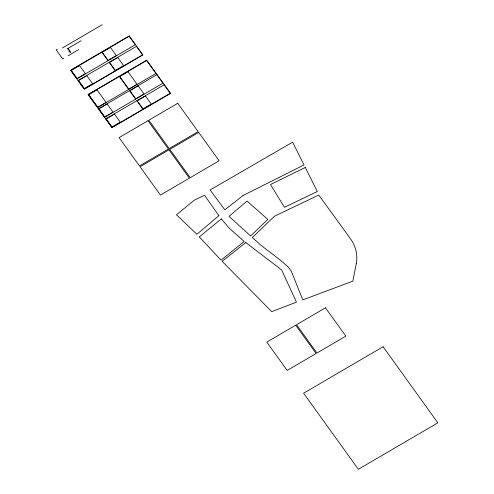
<?xml version="1.0" encoding="UTF-8"?>
<svg xmlns="http://www.w3.org/2000/svg" width="494" height="494" viewBox="0 0 494 494"><rect width="100%" height="100%" fill="white"/><g stroke="black" fill="none" stroke-linecap="round" stroke-linejoin="round"><path stroke-width="0.74" d="M57.285 49.178L56.155 49.845L62.713 58.953L63.85 58.292M62.435 47.974L102.215 24.7M67.11 48.912L81.121 40.712M68.055 50.227L68.913 49.721M68.993 51.537L69.858 51.036M69.938 52.846L70.796 52.345L67.968 48.412M68.209 55.736L78.67 49.616M101.888 52.191L108.007 60.688M109.174 62.306L115.287 70.803M119.369 76.465L128.693 89.408M129.564 90.624L135.683 99.121M136.85 100.739L142.964 109.236M356.267 263.685L352.821 281.16L302.81 299.889L291.343 271.299L287.891 266.661L279.783 259.671L260.962 245.302L252.372 237.528L274.473 216.224L318.741 195.05L350.339 238.565A35.605 32.11 23.6 0 1 356.267 263.685M267.81 219.41L250.649 235.965L229.006 216.372L247.019 201.046L267.81 219.41M218.867 215.711L196.896 234.286L176.482 214.767L194.185 200.286L204.553 195.284L218.867 215.711M221.324 218.867L199.267 236.941L221.065 260.134L244.172 241.486L229.241 228.185L221.324 218.867M245.79 242.529L222.158 261.332L271.719 311.658L296.456 302.161L281.648 269.952L245.79 242.529M243.005 195.544L224.838 209.814L210.086 189.974L292.633 142.186L304.008 164.94L243.005 195.544M129.212 35.92L70.556 70.234L84.252 89.247L142.902 54.933L129.212 35.92M129.15 36.241L70.908 70.315L77.027 78.812L135.27 44.738L129.15 36.241M79.522 65.566L71.26 70.395L77.089 78.49L85.351 73.655L79.522 65.566M110.502 47.436L102.239 52.271L108.069 60.361L116.331 55.532L110.502 47.436M136.43 46.356L78.194 80.429L84.313 88.926L142.55 54.853L136.43 46.356M86.808 75.675L78.546 80.51L84.375 88.599L92.631 83.77L86.808 75.675M117.788 57.551L109.526 62.386L115.349 70.475L123.611 65.646L117.788 57.551M146.687 60.188L88.037 94.508L111.928 127.68L170.578 93.366L146.687 60.188M146.625 60.515L88.389 94.589L97.713 107.531L155.95 73.458L146.625 60.515M97.003 89.834L88.741 94.669L97.775 107.21L106.031 102.375L97.003 89.834M127.983 71.71L119.721 76.545L128.749 89.087L137.011 84.252L127.983 71.71M156.826 74.674L98.584 108.748L104.703 117.245L162.946 83.171L156.826 74.674M107.198 103.999L98.936 108.828L104.765 116.924L113.027 112.089L107.198 103.999M138.178 85.87L129.916 90.705L135.745 98.794L144.007 93.965L138.178 85.87M164.107 84.789L105.87 118.863L111.99 127.359L170.226 93.286L164.107 84.789M114.485 114.108L106.222 118.943L112.045 127.032L120.308 122.203L114.485 114.108M145.458 95.984L137.202 100.819L143.025 108.908L151.288 104.073L145.458 95.984M148.002 120.709L119.091 137.628L139.481 165.947L168.392 149.027L148.002 120.709M177.741 103.308L148.83 120.227L169.22 148.546L198.131 131.626L177.741 103.308M168.979 149.836L140.061 166.756L160.457 195.074L189.369 178.155L168.979 149.836M198.718 132.435L169.8 149.355L190.196 177.673L219.108 160.76L198.718 132.435M295.708 325.2L266.797 342.114L287.187 370.432L316.104 353.519L295.708 325.2M325.447 307.799L296.536 324.719L316.926 353.037L345.843 336.118L325.447 307.799M383.078 346.745L303.606 393.23L358.372 469.3L437.845 422.808L383.078 346.745M305.28 167.478L270.49 184.528L284.476 207.319L317.296 191.53L305.28 167.478"/></g></svg>
